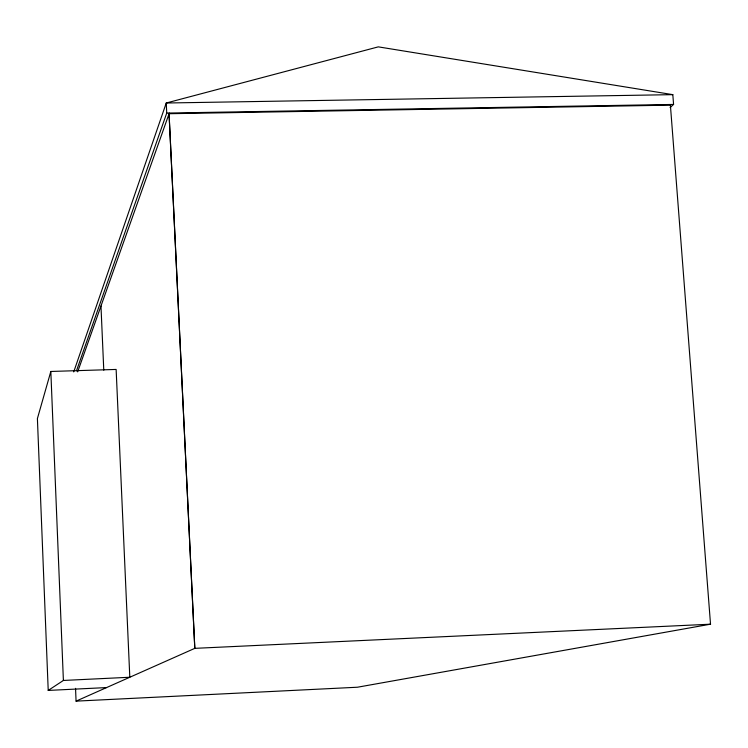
<?xml version="1.0" encoding="UTF-8"?>
<svg xmlns="http://www.w3.org/2000/svg" width="748" height="748" viewBox="0 0 748 748"><rect width="100%" height="100%" fill="white"/><g stroke="black" fill="none" stroke-linecap="round" stroke-linejoin="round"><path stroke-width="1.12" d="M48.218 690.423L63.393 680.456L129.806 677.249L116.136 369.437L50.827 371.466L37.4 418.571L48.218 690.423L106.571 687.58M73.725 371.906L166.243 103.009L378.301 46.862L672.817 94.65L673.574 104.44L670.096 107.553M76.464 370.858L166.729 113.079L166.243 103.009L672.817 94.65M77.652 371.868L169.31 113.042M75.548 688.338L76.062 701.138L194.807 648.348L169.067 113.715L670.395 105.15L671.134 104.477M710.6 624.178L357.46 687.225L76.072 701.138M166.729 113.079L673.574 104.44M670.395 105.15L710.525 624.197L194.807 648.348L169.048 113.78M100.971 306.016L103.776 370.166M50.827 371.466L63.393 680.456"/></g></svg>
